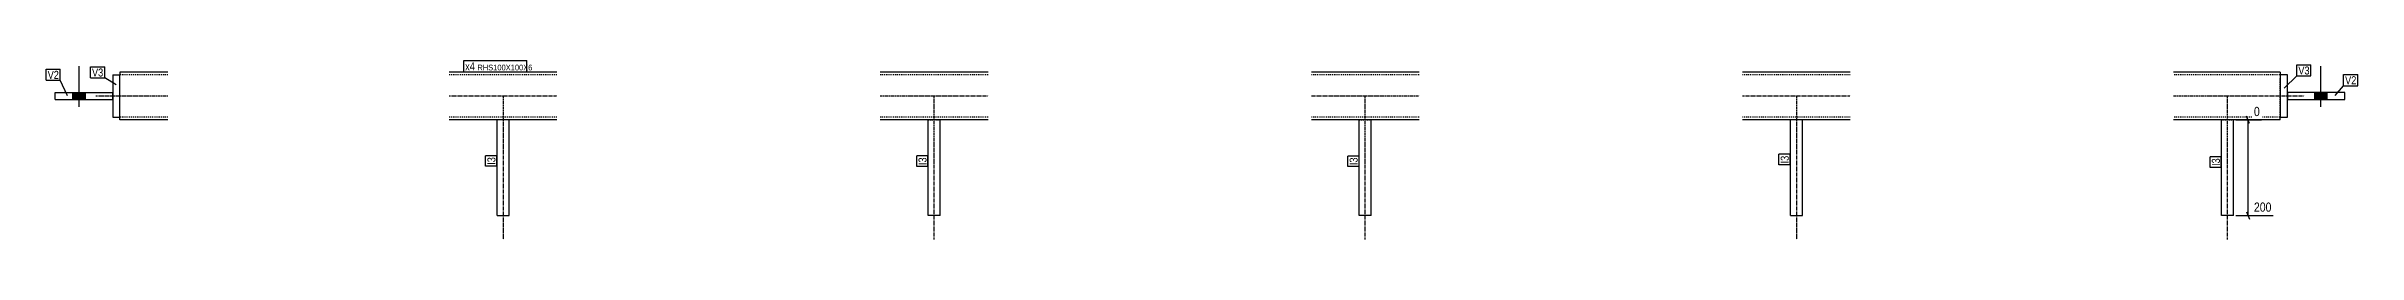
# Model space of a CAD drawing. Header units: millimetres. Extents: x 12 to 16462, y 12 to 475.
# Drawn here: x 12 to 4838, y 12 to 386 of the extents above; entities that cross this region are included whole.
import ezdxf

# ---------------------------------------------------------------- set-up
doc = ezdxf.new("R2010")
doc.units = ezdxf.units.MM
doc.linetypes.add('DXK_LINE_DOT2', pattern=[3.9198, 1.9599, -1.9599])
doc.linetypes.add('DXK_LINE_DOT3', pattern=[5.9187, 2.979, -0.9799, 0.9799, -0.9799])
for name, color, linetype in [('MÅLSÆTNING', 7, 'Continuous'), ('STÅL', 7, 'Continuous'), ('TEKST', 7, 'Continuous')]:
    doc.layers.add(name, color=color, linetype=linetype)
doc.styles.add('Arial Narrow', font='ARIALN.TTF', dxfattribs={"height": 0.2})

msp = doc.modelspace()

# ---------------------------------------------------------------- hatches: boundary and pattern name
at = {"layer": 'STÅL', "linetype": 'Continuous'}
for points in [[(67.7, 304.5), (93.7, 304.5), (93.7, 319.5), (67.7, 319.5)], [(67.7, 304.5), (93.7, 304.5), (93.7, 319.5), (67.7, 319.5)], [(4773.7, 319.5), (4747.7, 319.5), (4747.7, 304.5), (4773.7, 304.5)], [(4773.7, 319.5), (4747.7, 319.5), (4747.7, 304.5), (4773.7, 304.5)]]:
    msp.add_hatch(color=96, dxfattribs=at).paths.add_polyline_path(points)

# ---------------------------------------------------------------- linework, layer by layer
at = {"layer": 'MÅLSÆTNING', "color": 7, "linetype": 'Continuous'}
for p, q in [((4583.2, 262), (4636.7, 262)), ((4611.7, 254.5), (4605.7, 269.5)), ((4608.7, 62), (4608.7, 262)), ((4583.2, 62), (4661.1, 62)), ((4605.7, 69.5), (4611.7, 54.5))]:
    msp.add_line(p, q, dxfattribs=at)
at = {"layer": 'STÅL', "color": 96, "linetype": 'Continuous'}
for p, q in [((80.7, 289.5), (80.7, 374.5)), ((80.7, 289.5), (80.7, 374.5)), ((4760.7, 289.5), (4760.7, 374.5)), ((4760.7, 289.5), (4760.7, 374.5)), ((67.7, 304.5), (67.7, 319.5)), ((67.7, 304.5), (67.7, 319.5)), ((93.7, 304.5), (93.7, 319.5)), ((93.7, 304.5), (93.7, 319.5)), ((4747.7, 304.5), (4747.7, 319.5)), ((4747.7, 304.5), (4747.7, 319.5)), ((4773.7, 304.5), (4773.7, 319.5)), ((4773.7, 304.5), (4773.7, 319.5))]:
    msp.add_line(p, q, dxfattribs=at)
at = {"layer": 'STÅL', "color": 2, "linetype": 'Continuous'}
for p, q in [((150.7, 356), (150.7, 268)), ((150.7, 356), (165.7, 356)), ((165.7, 362), (165.7, 356)), ((265.7, 362), (165.7, 362)), ((165.7, 268), (165.7, 356)), ((1078.2, 362), (853.2, 362)), ((1978.2, 362), (1753.2, 362)), ((2878.2, 362), (2653.2, 362)), ((3778.2, 362), (3553.2, 362)), ((4675.7, 362), (4453.2, 362)), ((4675.7, 362), (4675.7, 361.1)), ((4675.7, 361.1), (4675.7, 356)), ((4690.7, 356), (4675.7, 356)), ((4675.7, 356), (4675.7, 268)), ((4690.7, 268), (4690.7, 356)), ((30.7, 304.5), (30.7, 319.5)), ((30.7, 319.5), (150.7, 319.5)), ((30.7, 304.5), (150.7, 304.5)), ((150.7, 304.5), (150.7, 319.5)), ((4690.7, 319.5), (4690.7, 304.5)), ((4810.7, 319.5), (4690.7, 319.5)), ((4690.7, 304.5), (4810.7, 304.5)), ((4810.7, 304.5), (4810.7, 319.5)), ((150.7, 268), (165.7, 268)), ((165.7, 262.9), (165.7, 268)), ((165.7, 262), (165.7, 262.9)), ((265.7, 262), (165.7, 262)), ((1078.2, 262), (853.2, 262)), ((953.2, 62), (953.2, 262)), ((978.2, 62), (978.2, 262)), ((1978.2, 262), (1753.2, 262)), ((1853.2, 62), (1853.2, 262)), ((1878.2, 62), (1878.2, 262)), ((2878.2, 262), (2653.2, 262)), ((2753.2, 62), (2753.2, 262)), ((2778.2, 62), (2778.2, 262)), ((3778.2, 262), (3553.2, 262)), ((3653.2, 62), (3653.2, 262)), ((3678.2, 62), (3678.2, 262)), ((4675.7, 262), (4453.2, 262)), ((4553.2, 62), (4553.2, 262)), ((4578.2, 62), (4578.2, 262)), ((4675.7, 268), (4690.7, 268)), ((4675.7, 262), (4675.7, 268)), ((953.2, 62), (978.2, 62)), ((1878.2, 62), (1853.2, 62)), ((2778.2, 62), (2753.2, 62)), ((3653.2, 62), (3678.2, 62)), ((4578.2, 62), (4553.2, 62))]:
    msp.add_line(p, q, dxfattribs=at)
at = {"layer": 'STÅL', "color": 7, "linetype": 'DXK_LINE_DOT2'}
for p, q in [((165.7, 362), (165.7, 361.1)), ((165.7, 361.1), (165.7, 358.5)), ((265.7, 356), (165.7, 356)), ((165.7, 274), (165.7, 356)), ((1078.2, 356), (853.2, 356)), ((1978.2, 356), (1753.2, 356)), ((2878.2, 356), (2653.2, 356)), ((3778.2, 356), (3553.2, 356)), ((4675.7, 356), (4453.2, 356)), ((4675.7, 362), (4675.7, 362)), ((4675.7, 358.5), (4675.7, 350)), ((4675.7, 268), (4675.7, 350)), ((165.7, 265.5), (165.7, 274)), ((265.7, 268), (165.7, 268)), ((165.7, 262), (165.7, 262)), ((1078.2, 268), (853.2, 268)), ((978.2, 262), (953.2, 262)), ((1978.2, 268), (1753.2, 268)), ((1853.2, 262), (1878.2, 262)), ((2878.2, 268), (2653.2, 268)), ((2753.2, 262), (2778.2, 262)), ((3778.2, 268), (3553.2, 268)), ((3678.2, 262), (3653.2, 262)), ((4675.7, 268), (4453.2, 268)), ((4553.2, 262), (4578.2, 262)), ((1876.6, 62), (1876.5, 62)), ((2776.6, 62), (2776.5, 62)), ((4576.6, 62), (4576.5, 62))]:
    msp.add_line(p, q, dxfattribs=at)
at = {"layer": 'STÅL', "color": 7, "linetype": 'DXK_LINE_DOT3'}
for p, q in [((115.7, 312), (265.7, 312)), ((853.2, 312), (1078.2, 312)), ((965.7, 312), (965.7, 12)), ((1753.2, 312), (1978.2, 312)), ((1865.7, 12), (1865.7, 312)), ((2653.2, 312), (2878.2, 312)), ((2765.7, 12), (2765.7, 312)), ((3553.2, 312), (3778.2, 312)), ((3665.7, 312), (3665.7, 12)), ((4453.2, 312), (4725.7, 312)), ((4565.7, 12), (4565.7, 312))]:
    msp.add_line(p, q, dxfattribs=at)

# ---------------------------------------------------------------- wipeouts: each hides what was drawn before it
at = {"color": 0}
msp.add_wipeout([(38.4, 347.8), (38.4, 365.3), (15, 365.3), (15, 347.8)], dxfattribs=at).dxf.layer = 'TEKST'

# ---------------------------------------------------------------- next in the draw order: wipeouts: each hides what was drawn before it
at = {"color": 0, "linetype": 'Continuous'}
for points in [[(4637, 266), (4637, 294), (4616.9, 294), (4616.9, 266)], [(4661.4, 66), (4661.4, 94), (4616.9, 94), (4616.9, 66)]]:
    msp.add_wipeout(points, dxfattribs=at).dxf.layer = 'MÅLSÆTNING'
at = {"color": 0}
for points in [[(38.4, 347.8), (38.4, 365.3), (15, 365.3), (15, 347.8)], [(131, 352.7), (131, 370.2), (107.5, 370.2), (107.5, 352.7)], [(906.8, 365.5), (906.8, 383), (886.6, 383), (886.6, 365.5)], [(4737, 356.9), (4737, 374.4), (4713.6, 374.4), (4713.6, 356.9)], [(4834.7, 336.5), (4834.7, 354), (4811.2, 354), (4811.2, 336.5)], [(949.7, 184), (932.2, 184), (932.2, 168), (949.7, 168)], [(1849.7, 183.5), (1832.2, 183.5), (1832.2, 167.5), (1849.7, 167.5)], [(2749.7, 183.3), (2732.2, 183.3), (2732.2, 167.3), (2749.7, 167.3)], [(3649.7, 187), (3632.2, 187), (3632.2, 171), (3649.7, 171)], [(4549.7, 181.7), (4532.2, 181.7), (4532.2, 165.7), (4549.7, 165.7)]]:
    msp.add_wipeout(points, dxfattribs=at).dxf.layer = 'TEKST'

# ---------------------------------------------------------------- next in the draw order: linework, layer by layer
at = {"layer": 'TEKST', "color": 7, "linetype": 'Continuous'}
for p, q in [((12, 368.3), (41.4, 368.3)), ((12, 344.8), (12, 368.3)), ((12, 344.8), (41.4, 344.8)), ((41.4, 344.8), (41.4, 368.3)), ((56.3, 312.4), (41.4, 344.8))]:
    msp.add_line(p, q, dxfattribs=at)

# ---------------------------------------------------------------- next in the draw order: texts
at = {"layer": 'MÅLSÆTNING', "color": 3, "linetype": 'Continuous', "style": 'Arial Narrow'}
for s, height, p in [('0', 19.1, (4620.9, 270)), ('200', 19.09, (4620.9, 70))]:
    msp.add_text(s, height=height, dxfattribs=at).set_placement(p)
at = {"layer": 'TEKST', "color": 3, "style": 'Arial Narrow'}
msp.add_text('V2', height=16.7, dxfattribs=at).set_placement((15, 347.8))

# ---------------------------------------------------------------- next in the draw order: wipeouts: each hides what was drawn before it
at = {"color": 0}
for points in [[(131, 352.7), (131, 370.2), (107.5, 370.2), (107.5, 352.7)], [(906.8, 365.5), (906.8, 383), (886.6, 383), (886.6, 365.5)], [(4737, 356.9), (4737, 374.4), (4713.6, 374.4), (4713.6, 356.9)], [(4834.7, 336.5), (4834.7, 354), (4811.2, 354), (4811.2, 336.5)], [(949.7, 184), (932.2, 184), (932.2, 168), (949.7, 168)], [(1849.7, 183.5), (1832.2, 183.5), (1832.2, 167.5), (1849.7, 167.5)], [(2749.7, 183.3), (2732.2, 183.3), (2732.2, 167.3), (2749.7, 167.3)], [(3649.7, 187), (3632.2, 187), (3632.2, 171), (3649.7, 171)], [(4549.7, 181.7), (4532.2, 181.7), (4532.2, 165.7), (4549.7, 165.7)]]:
    msp.add_wipeout(points, dxfattribs=at).dxf.layer = 'TEKST'

# ---------------------------------------------------------------- next in the draw order: linework, layer by layer
at = {"layer": 'TEKST', "color": 7, "linetype": 'Continuous'}
for p, q in [((104.5, 373.2), (134, 373.2)), ((104.5, 349.7), (104.5, 373.2)), ((104.5, 349.7), (134, 349.7)), ((134, 349.7), (134, 373.2)), ((158.3, 335.1), (134, 349.7)), ((883.6, 362.5), (883.6, 386)), ((4684, 328.3), (4710.6, 353.9)), ((4710.6, 377.4), (4740, 377.4)), ((4710.6, 353.9), (4710.6, 377.4)), ((4710.6, 353.9), (4740, 353.9)), ((4740, 353.9), (4740, 377.4)), ((4808.2, 357), (4837.7, 357)), ((4808.2, 333.5), (4808.2, 357)), ((4837.7, 333.5), (4837.7, 357)), ((4790.2, 313.2), (4808.2, 333.5)), ((4808.2, 333.5), (4837.7, 333.5)), ((929.2, 165), (929.2, 187)), ((952.7, 187), (929.2, 187)), ((952.7, 165), (929.2, 165)), ((952.7, 165), (952.7, 187)), ((1829.2, 164.5), (1829.2, 186.5)), ((1852.7, 186.5), (1829.2, 186.5)), ((1852.7, 164.5), (1829.2, 164.5)), ((1852.7, 164.5), (1852.7, 186.5)), ((2729.2, 164.3), (2729.2, 186.3)), ((2752.7, 186.3), (2729.2, 186.3)), ((2752.7, 164.3), (2729.2, 164.3)), ((2752.7, 164.3), (2752.7, 186.3)), ((3629.2, 168), (3629.2, 190)), ((3652.7, 190), (3629.2, 190)), ((3652.7, 168), (3629.2, 168)), ((3652.7, 168), (3652.7, 190)), ((4529.2, 162.7), (4529.2, 184.7)), ((4552.7, 184.7), (4529.2, 184.7)), ((4552.7, 162.7), (4529.2, 162.7)), ((4552.7, 162.7), (4552.7, 184.7))]:
    msp.add_line(p, q, dxfattribs=at)

# ---------------------------------------------------------------- next in the draw order: texts
at = {"layer": 'TEKST', "color": 3, "style": 'Arial Narrow'}
for s, p in [('V3', (107.5, 352.7)), ('V3', (4713.6, 356.9)), ('V2', (4811.2, 336.5))]:
    msp.add_text(s, height=16.7, dxfattribs=at).set_placement(p)
for p in [(949.7, 168), (1849.7, 167.5), (2749.7, 167.3), (3649.7, 171), (4549.7, 165.7)]:
    msp.add_text('I3', height=16.7, rotation=90.0002, dxfattribs=at).set_placement(p)

# ---------------------------------------------------------------- next in the draw order: wipeouts: each hides what was drawn before it
at = {"color": 0}
msp.add_wipeout([(1012.6, 365.5), (1012.6, 378), (912.1, 378), (912.1, 365.5)], dxfattribs=at).dxf.layer = 'TEKST'

# ---------------------------------------------------------------- next in the draw order: wipeouts: each hides what was drawn before it
msp.add_wipeout([(1012.6, 365.5), (1012.6, 378), (912.1, 378), (912.1, 365.5)], dxfattribs=at).dxf.layer = 'TEKST'

# ---------------------------------------------------------------- next in the draw order: linework, layer by layer
at = {"layer": 'TEKST', "color": 7, "linetype": 'Continuous'}
for p, q in [((883.6, 386), (1015.6, 386)), ((883.6, 362.5), (1015.6, 362.5)), ((1015.6, 362.5), (1015.6, 386))]:
    msp.add_line(p, q, dxfattribs=at)

# ---------------------------------------------------------------- next in the draw order: texts
at = {"layer": 'TEKST', "color": 3, "style": 'Arial Narrow'}
for s, height, p in [('x4', 16.7, (886.6, 365.5)), ('RHS100X100X6', 11.93, (912.1, 365.5))]:
    msp.add_text(s, height=height, dxfattribs=at).set_placement(p)

doc.saveas('drawing.dxf')
